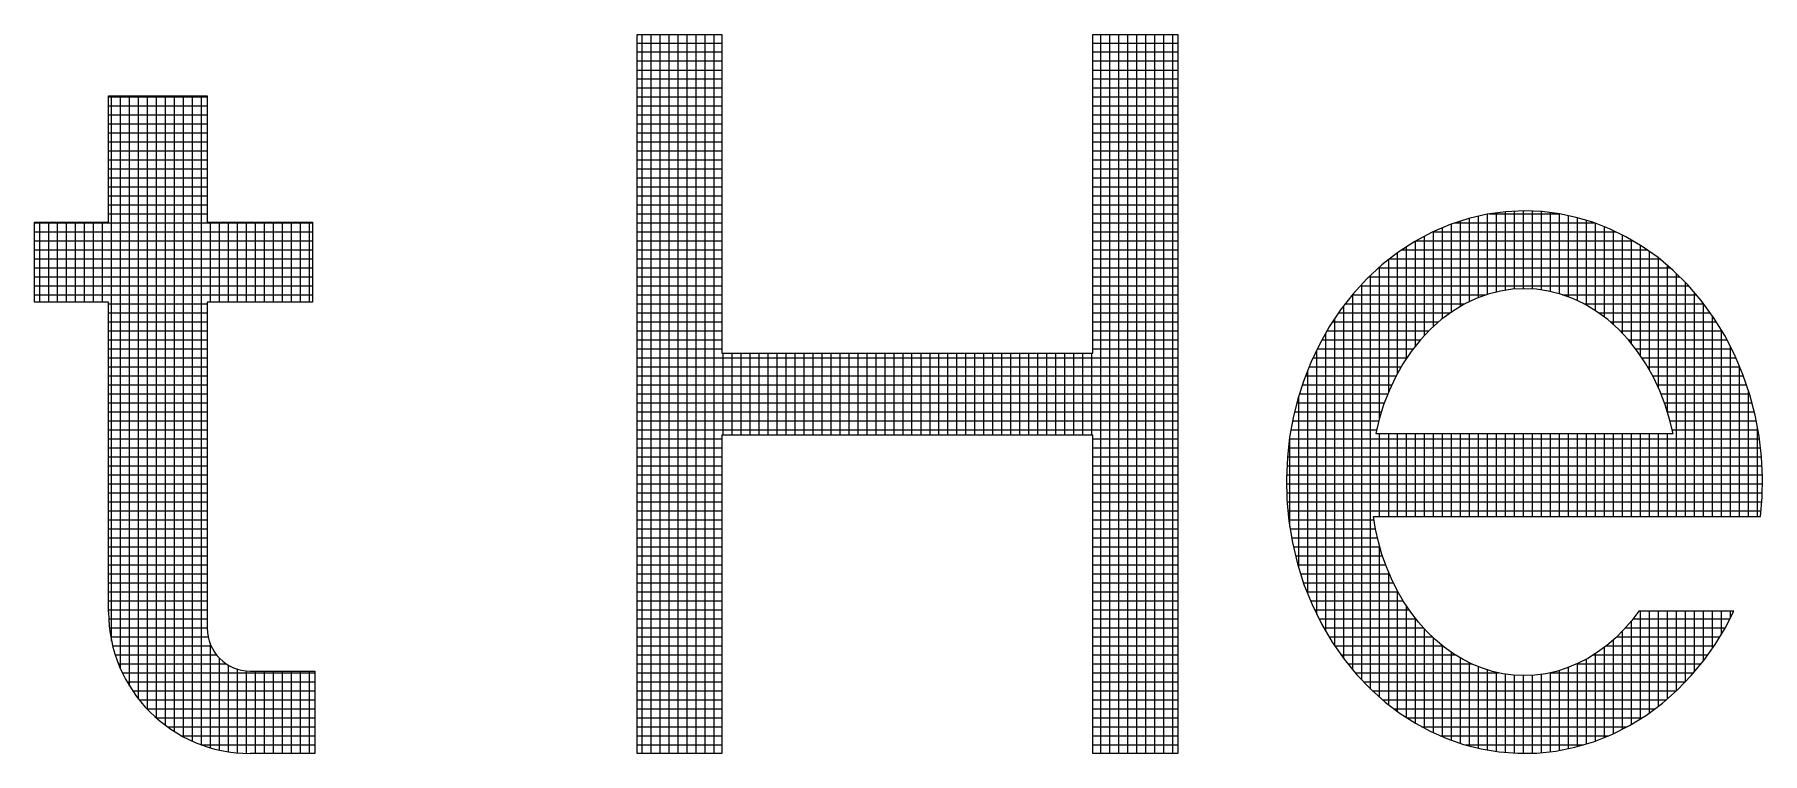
# Model space of a CAD drawing. Header units: inches. Extents: x 1009 to 1850, y 0 to 594.
# Drawn here: x 1724.308 to 1727.644, y 99.888 to 101.275 of the extents above; entities that cross this region are included whole.
import ezdxf

# ---------------------------------------------------------------- set-up
doc = ezdxf.new("R2010")
doc.units = ezdxf.units.IN
doc.header["$MEASUREMENT"] = 0
doc.layers.add('BG ÇÑ±¹Áö¿ª³\xad¹æ±â¼úÁÖ½ÄÈ¸»ç CI', color=7, linetype='Continuous')

msp = doc.modelspace()

# ---------------------------------------------------------------- linework, layer by layer
at = {"layer": 'BG ÇÑ±¹Áö¿ª³\xad¹æ±â¼úÁÖ½ÄÈ¸»ç CI', "color": 7, "linetype": 'Continuous', "lineweight": 25}
for p, q in [((1725.4717, 101.2754), (1725.6354, 101.2754)), ((1725.4717, 99.8879), (1725.4717, 101.2754)), ((1725.4717, 101.2591), (1725.6354, 101.2591)), ((1725.4814, 99.8879), (1725.4814, 101.2754)), ((1725.4988, 99.8879), (1725.4988, 101.2754)), ((1725.5161, 99.8879), (1725.5161, 101.2754)), ((1725.5335, 99.8879), (1725.5335, 101.2754)), ((1725.5509, 99.8879), (1725.5509, 101.2754)), ((1725.5682, 99.8879), (1725.5682, 101.2754)), ((1725.5856, 99.8879), (1725.5856, 101.2754)), ((1725.603, 99.8879), (1725.603, 101.2754)), ((1725.6203, 99.8879), (1725.6203, 101.2754)), ((1725.6354, 101.2754), (1725.6354, 100.6607)), ((1726.3515, 100.6607), (1726.3515, 101.2754)), ((1726.3515, 101.2754), (1726.5153, 101.2754)), ((1726.3515, 101.2591), (1726.5153, 101.2591)), ((1726.367, 99.8879), (1726.367, 101.2754)), ((1726.3844, 99.8879), (1726.3844, 101.2754)), ((1726.4017, 99.8879), (1726.4017, 101.2754)), ((1726.4191, 99.8879), (1726.4191, 101.2754)), ((1726.4365, 99.8879), (1726.4365, 101.2754)), ((1726.4538, 99.8879), (1726.4538, 101.2754)), ((1726.4712, 99.8879), (1726.4712, 101.2754)), ((1726.4885, 99.8879), (1726.4885, 101.2754)), ((1726.5059, 99.8879), (1726.5059, 101.2754)), ((1726.5153, 101.2754), (1726.5153, 99.8879)), ((1725.4717, 101.2418), (1725.6354, 101.2418)), ((1725.4717, 101.2244), (1725.6354, 101.2244)), ((1726.3515, 101.2418), (1726.5153, 101.2418)), ((1726.3515, 101.2244), (1726.5153, 101.2244)), ((1725.4717, 101.207), (1725.6354, 101.207)), ((1725.4717, 101.1897), (1725.6354, 101.1897)), ((1726.3515, 101.207), (1726.5153, 101.207)), ((1726.3515, 101.1897), (1726.5153, 101.1897)), ((1724.451, 100.9135), (1724.451, 101.1571)), ((1724.451, 101.1571), (1724.6414, 101.1571)), ((1724.4569, 100.1047), (1724.4569, 101.1571)), ((1724.4743, 100.0509), (1724.4743, 101.1571)), ((1724.4916, 100.0179), (1724.4916, 101.1571)), ((1724.509, 99.9929), (1724.509, 101.1571)), ((1724.5264, 99.9728), (1724.5264, 101.1571)), ((1724.5437, 99.9561), (1724.5437, 101.1571)), ((1724.5611, 99.942), (1724.5611, 101.1571)), ((1724.5785, 99.9301), (1724.5785, 101.1571)), ((1724.5958, 99.92), (1724.5958, 101.1571)), ((1724.6132, 99.9115), (1724.6132, 101.1571)), ((1724.6305, 99.9045), (1724.6305, 101.1571)), ((1724.6414, 101.1571), (1724.6414, 100.9135)), ((1725.4717, 101.1723), (1725.6354, 101.1723)), ((1726.3515, 101.1723), (1726.5153, 101.1723)), ((1724.451, 101.155), (1724.6414, 101.155)), ((1724.451, 101.1376), (1724.6414, 101.1376)), ((1725.4717, 101.155), (1725.6354, 101.155)), ((1725.4717, 101.1376), (1725.6354, 101.1376)), ((1726.3515, 101.155), (1726.5153, 101.155)), ((1726.3515, 101.1376), (1726.5153, 101.1376)), ((1724.451, 101.1202), (1724.6414, 101.1202)), ((1724.451, 101.1029), (1724.6414, 101.1029)), ((1725.4717, 101.1202), (1725.6354, 101.1202)), ((1725.4717, 101.1029), (1725.6354, 101.1029)), ((1726.3515, 101.1202), (1726.5153, 101.1202)), ((1726.3515, 101.1029), (1726.5153, 101.1029)), ((1724.451, 101.0855), (1724.6414, 101.0855)), ((1724.451, 101.0681), (1724.6414, 101.0681)), ((1725.4717, 101.0855), (1725.6354, 101.0855)), ((1725.4717, 101.0681), (1725.6354, 101.0681)), ((1726.3515, 101.0855), (1726.5153, 101.0855)), ((1726.3515, 101.0681), (1726.5153, 101.0681)), ((1724.451, 101.0508), (1724.6414, 101.0508)), ((1724.451, 101.0334), (1724.6414, 101.0334)), ((1725.4717, 101.0508), (1725.6354, 101.0508)), ((1725.4717, 101.0334), (1725.6354, 101.0334)), ((1726.3515, 101.0508), (1726.5153, 101.0508)), ((1726.3515, 101.0334), (1726.5153, 101.0334)), ((1724.451, 101.016), (1724.6414, 101.016)), ((1724.451, 100.9987), (1724.6414, 100.9987)), ((1725.4717, 101.016), (1725.6354, 101.016)), ((1725.4717, 100.9987), (1725.6354, 100.9987)), ((1726.3515, 101.016), (1726.5153, 101.016)), ((1726.3515, 100.9987), (1726.5153, 100.9987)), ((1724.451, 100.9813), (1724.6414, 100.9813)), ((1724.451, 100.9639), (1724.6414, 100.9639)), ((1725.4717, 100.9813), (1725.6354, 100.9813)), ((1725.4717, 100.9639), (1725.6354, 100.9639)), ((1726.3515, 100.9813), (1726.5153, 100.9813)), ((1726.3515, 100.9639), (1726.5153, 100.9639)), ((1724.451, 100.9466), (1724.6414, 100.9466)), ((1724.451, 100.9292), (1724.6414, 100.9292)), ((1725.4717, 100.9466), (1725.6354, 100.9466)), ((1725.4717, 100.9292), (1725.6354, 100.9292)), ((1726.3515, 100.9466), (1726.5153, 100.9466)), ((1726.3515, 100.9292), (1726.5153, 100.9292)), ((1727.1131, 100.9286), (1727.0773, 100.9205)), ((1727.0963, 100.7676), (1727.0963, 100.9248)), ((1727.1488, 100.9334), (1727.1131, 100.9286)), ((1727.1137, 100.7738), (1727.1137, 100.9287)), ((1727.1176, 100.9292), (1727.253, 100.9292)), ((1727.131, 100.7783), (1727.131, 100.931)), ((1727.1484, 100.7817), (1727.1484, 100.9334)), ((1727.1841, 100.935), (1727.1488, 100.9334)), ((1727.1658, 100.7839), (1727.1658, 100.9342)), ((1727.1831, 100.7847), (1727.1831, 100.935)), ((1727.2188, 100.9336), (1727.1841, 100.935)), ((1727.2005, 100.7841), (1727.2005, 100.9344)), ((1727.2179, 100.7822), (1727.2179, 100.9336)), ((1727.2524, 100.9293), (1727.2188, 100.9336)), ((1727.2352, 100.7792), (1727.2352, 100.9315)), ((1727.2849, 100.9225), (1727.2524, 100.9293)), ((1727.2526, 100.7748), (1727.2526, 100.9293)), ((1727.27, 100.7688), (1727.27, 100.9256)), ((1727.3169, 100.913), (1727.2849, 100.9225)), ((1727.2873, 100.7615), (1727.2873, 100.9218)), ((1724.3081, 100.7588), (1724.3081, 100.9135)), ((1724.3081, 100.9135), (1724.451, 100.9135)), ((1724.3081, 100.9119), (1724.8449, 100.9119)), ((1724.3081, 100.8945), (1724.8449, 100.8945)), ((1724.318, 100.7588), (1724.318, 100.9135)), ((1724.3354, 100.7588), (1724.3354, 100.9135)), ((1724.3527, 100.7588), (1724.3527, 100.9135)), ((1724.3701, 100.7588), (1724.3701, 100.9135)), ((1724.3874, 100.7588), (1724.3874, 100.9135)), ((1724.4048, 100.7588), (1724.4048, 100.9135)), ((1724.4222, 100.7588), (1724.4222, 100.9135)), ((1724.4395, 100.7588), (1724.4395, 100.9135)), ((1724.6414, 100.9135), (1724.8449, 100.9135)), ((1724.6479, 100.7588), (1724.6479, 100.9135)), ((1724.6653, 100.7588), (1724.6653, 100.9135)), ((1724.6826, 100.7588), (1724.6826, 100.9135)), ((1724.7, 100.7588), (1724.7, 100.9135)), ((1724.7174, 100.7588), (1724.7174, 100.9135)), ((1724.7347, 100.7588), (1724.7347, 100.9135)), ((1724.7521, 100.7588), (1724.7521, 100.9135)), ((1724.7695, 100.7588), (1724.7695, 100.9135)), ((1724.7868, 100.7588), (1724.7868, 100.9135)), ((1724.8042, 100.7588), (1724.8042, 100.9135)), ((1724.8216, 100.7588), (1724.8216, 100.9135)), ((1724.8389, 100.7588), (1724.8389, 100.9135)), ((1724.8449, 100.9135), (1724.8449, 100.7588)), ((1725.4717, 100.9119), (1725.6354, 100.9119)), ((1725.4717, 100.8945), (1725.6354, 100.8945)), ((1726.3515, 100.9119), (1726.5153, 100.9119)), ((1726.3515, 100.8945), (1726.5153, 100.8945)), ((1727.0069, 100.8942), (1726.973, 100.8761)), ((1727.0417, 100.909), (1727.0069, 100.8942)), ((1727.0076, 100.8945), (1727.3614, 100.8945)), ((1727.0095, 100.7122), (1727.0095, 100.8953)), ((1727.0268, 100.7272), (1727.0268, 100.9027)), ((1727.0773, 100.9205), (1727.0417, 100.909)), ((1727.0442, 100.7401), (1727.0442, 100.9098)), ((1727.0505, 100.9119), (1727.3197, 100.9119)), ((1727.0616, 100.7507), (1727.0616, 100.9154)), ((1727.0789, 100.7598), (1727.0789, 100.9209)), ((1727.3047, 100.7528), (1727.3047, 100.9166)), ((1727.3489, 100.9005), (1727.3169, 100.913)), ((1727.322, 100.7423), (1727.322, 100.911)), ((1727.3394, 100.7297), (1727.3394, 100.9042)), ((1727.3808, 100.885), (1727.3489, 100.9005)), ((1727.3568, 100.7152), (1727.3568, 100.8967)), ((1727.3741, 100.6984), (1727.3741, 100.8883)), ((1724.3081, 100.8771), (1724.8449, 100.8771)), ((1724.3081, 100.8598), (1724.8449, 100.8598)), ((1725.4717, 100.8771), (1725.6354, 100.8771)), ((1725.4717, 100.8598), (1725.6354, 100.8598)), ((1726.3515, 100.8771), (1726.5153, 100.8771)), ((1726.3515, 100.8598), (1726.5153, 100.8598)), ((1726.9405, 100.8549), (1726.9096, 100.8308)), ((1726.973, 100.8761), (1726.9405, 100.8549)), ((1726.9479, 100.8598), (1727.4217, 100.8598)), ((1726.9574, 100.6505), (1726.9574, 100.8659)), ((1726.9748, 100.6745), (1726.9748, 100.877)), ((1726.9749, 100.8771), (1727.3942, 100.8771)), ((1726.9921, 100.6948), (1726.9921, 100.8863)), ((1727.4122, 100.8665), (1727.3808, 100.885)), ((1727.3915, 100.6788), (1727.3915, 100.8787)), ((1727.4089, 100.6556), (1727.4089, 100.8685)), ((1727.4428, 100.8448), (1727.4122, 100.8665)), ((1727.4262, 100.6277), (1727.4262, 100.8565)), ((1724.3081, 100.8424), (1724.8449, 100.8424)), ((1724.3081, 100.825), (1724.8449, 100.825)), ((1725.4717, 100.8424), (1725.6354, 100.8424)), ((1725.4717, 100.825), (1725.6354, 100.825)), ((1726.3515, 100.8424), (1726.5153, 100.8424)), ((1726.3515, 100.825), (1726.5153, 100.825)), ((1726.9096, 100.8308), (1726.8807, 100.804)), ((1726.9034, 100.825), (1727.4663, 100.825)), ((1726.9053, 100.5356), (1726.9053, 100.8268)), ((1726.9227, 100.5857), (1726.9227, 100.841)), ((1726.9245, 100.8424), (1727.4456, 100.8424)), ((1726.94, 100.6216), (1726.94, 100.8546)), ((1727.4721, 100.8201), (1727.4428, 100.8448)), ((1727.4436, 100.5933), (1727.4436, 100.8441)), ((1727.461, 100.5467), (1727.461, 100.8295)), ((1724.3081, 100.8077), (1724.8449, 100.8077)), ((1724.3081, 100.7903), (1724.8449, 100.7903)), ((1725.4717, 100.8077), (1725.6354, 100.8077)), ((1725.4717, 100.7903), (1725.6354, 100.7903)), ((1726.3515, 100.8077), (1726.5153, 100.8077)), ((1726.3515, 100.7903), (1726.5153, 100.7903)), ((1726.8807, 100.804), (1726.854, 100.775)), ((1726.8681, 100.7903), (1727.5019, 100.7903)), ((1726.8706, 100.0299), (1726.8706, 100.793)), ((1726.8846, 100.8077), (1727.4847, 100.8077)), ((1726.8879, 100.0118), (1726.8879, 100.8107)), ((1727.5, 100.7925), (1727.4721, 100.8201)), ((1727.4783, 100.345), (1727.4783, 100.814)), ((1727.4957, 100.345), (1727.4957, 100.7968)), ((1727.526, 100.7622), (1727.5, 100.7925)), ((1724.3081, 100.7729), (1724.8449, 100.7729)), ((1724.451, 100.7588), (1724.3081, 100.7588)), ((1724.451, 100.1613), (1724.451, 100.7588)), ((1724.451, 100.7556), (1724.6414, 100.7556)), ((1724.8449, 100.7588), (1724.6414, 100.7588)), ((1724.6414, 100.7588), (1724.6414, 100.1298)), ((1725.4717, 100.7729), (1725.6354, 100.7729)), ((1725.4717, 100.7556), (1725.6354, 100.7556)), ((1726.3515, 100.7729), (1726.5153, 100.7729)), ((1726.3515, 100.7556), (1726.5153, 100.7556)), ((1726.854, 100.775), (1726.8298, 100.7439)), ((1726.8389, 100.7556), (1727.07, 100.7556)), ((1726.8525, 100.7729), (1727.1112, 100.7729)), ((1726.8532, 100.0495), (1726.8532, 100.7739)), ((1727.0684, 100.7548), (1727.0458, 100.7412)), ((1727.0916, 100.7659), (1727.0684, 100.7548)), ((1727.115, 100.7743), (1727.0916, 100.7659)), ((1727.1386, 100.7802), (1727.115, 100.7743)), ((1727.1619, 100.7837), (1727.1386, 100.7802)), ((1727.1848, 100.7848), (1727.1619, 100.7837)), ((1727.2078, 100.7837), (1727.1848, 100.7848)), ((1727.2311, 100.7802), (1727.2078, 100.7837)), ((1727.2546, 100.7743), (1727.2311, 100.7802)), ((1727.2781, 100.7659), (1727.2546, 100.7743)), ((1727.2585, 100.7729), (1727.5169, 100.7729)), ((1727.3013, 100.7548), (1727.2781, 100.7659)), ((1727.2997, 100.7556), (1727.5309, 100.7556)), ((1727.3238, 100.7412), (1727.3013, 100.7548)), ((1727.5131, 100.345), (1727.5131, 100.7774)), ((1727.55, 100.7295), (1727.526, 100.7622)), ((1727.5304, 100.345), (1727.5304, 100.7562)), ((1724.451, 100.7382), (1724.6414, 100.7382)), ((1725.4717, 100.7382), (1725.6354, 100.7382)), ((1726.3515, 100.7382), (1726.5153, 100.7382)), ((1726.8298, 100.7439), (1726.808, 100.7112)), ((1726.8185, 100.0957), (1726.8185, 100.727)), ((1726.826, 100.7382), (1727.0417, 100.7382)), ((1726.8358, 100.0708), (1726.8358, 100.7517)), ((1727.0241, 100.7252), (1727.0034, 100.7068)), ((1727.0458, 100.7412), (1727.0241, 100.7252)), ((1727.3456, 100.7252), (1727.3238, 100.7412)), ((1727.3279, 100.7382), (1727.5436, 100.7382)), ((1727.3662, 100.7068), (1727.3456, 100.7252)), ((1727.5478, 100.345), (1727.5478, 100.7324)), ((1727.5715, 100.6945), (1727.55, 100.7295)), ((1724.451, 100.7208), (1724.6414, 100.7208)), ((1724.451, 100.7035), (1724.6414, 100.7035)), ((1725.4717, 100.7208), (1725.6354, 100.7208)), ((1725.4717, 100.7035), (1725.6354, 100.7035)), ((1726.3515, 100.7208), (1726.5153, 100.7208)), ((1726.3515, 100.7035), (1726.5153, 100.7035)), ((1726.808, 100.7112), (1726.7889, 100.6774)), ((1726.8011, 100.124), (1726.8011, 100.699)), ((1726.8036, 100.7035), (1727.0003, 100.7035)), ((1726.8144, 100.7208), (1727.0192, 100.7208)), ((1727.0034, 100.7068), (1726.9841, 100.6862)), ((1727.3505, 100.7208), (1727.5553, 100.7208)), ((1727.3856, 100.6862), (1727.3662, 100.7068)), ((1727.3693, 100.7035), (1727.566, 100.7035)), ((1727.5651, 100.345), (1727.5651, 100.7048)), ((1727.5904, 100.6578), (1727.5715, 100.6945)), ((1724.451, 100.6861), (1724.6414, 100.6861)), ((1724.451, 100.6687), (1724.6414, 100.6687)), ((1725.4717, 100.6861), (1725.6354, 100.6861)), ((1725.4717, 100.6687), (1725.6354, 100.6687)), ((1725.6354, 100.6607), (1726.3515, 100.6607)), ((1725.6377, 100.5025), (1725.6377, 100.6607)), ((1725.6551, 100.5025), (1725.6551, 100.6607)), ((1725.6724, 100.5025), (1725.6724, 100.6607)), ((1725.6898, 100.5025), (1725.6898, 100.6607)), ((1725.7071, 100.5025), (1725.7071, 100.6607)), ((1725.7245, 100.5025), (1725.7245, 100.6607)), ((1725.7419, 100.5025), (1725.7419, 100.6607)), ((1725.7592, 100.5025), (1725.7592, 100.6607)), ((1725.7766, 100.5025), (1725.7766, 100.6607)), ((1725.794, 100.5025), (1725.794, 100.6607)), ((1725.8113, 100.5025), (1725.8113, 100.6607)), ((1725.8287, 100.5025), (1725.8287, 100.6607)), ((1725.8461, 100.5025), (1725.8461, 100.6607)), ((1725.8634, 100.5025), (1725.8634, 100.6607)), ((1725.8808, 100.5025), (1725.8808, 100.6607)), ((1725.8982, 100.5025), (1725.8982, 100.6607)), ((1725.9155, 100.5025), (1725.9155, 100.6607)), ((1725.9329, 100.5025), (1725.9329, 100.6607)), ((1725.9502, 100.5025), (1725.9502, 100.6607)), ((1725.9676, 100.5025), (1725.9676, 100.6607)), ((1725.985, 100.5025), (1725.985, 100.6607)), ((1726.0023, 100.5025), (1726.0023, 100.6607)), ((1726.0197, 100.5025), (1726.0197, 100.6607)), ((1726.0371, 100.5025), (1726.0371, 100.6607)), ((1726.0544, 100.5025), (1726.0544, 100.6607)), ((1726.0718, 100.5025), (1726.0718, 100.6607)), ((1726.0892, 100.5025), (1726.0892, 100.6607)), ((1726.1065, 100.5025), (1726.1065, 100.6607)), ((1726.1239, 100.5025), (1726.1239, 100.6607)), ((1726.1413, 100.5025), (1726.1413, 100.6607)), ((1726.1586, 100.5025), (1726.1586, 100.6607)), ((1726.176, 100.5025), (1726.176, 100.6607)), ((1726.1934, 100.5025), (1726.1934, 100.6607)), ((1726.2107, 100.5025), (1726.2107, 100.6607)), ((1726.2281, 100.5025), (1726.2281, 100.6607)), ((1726.2454, 100.5025), (1726.2454, 100.6607)), ((1726.2628, 100.5025), (1726.2628, 100.6607)), ((1726.2802, 100.5025), (1726.2802, 100.6607)), ((1726.2975, 100.5025), (1726.2975, 100.6607)), ((1726.3149, 100.5025), (1726.3149, 100.6607)), ((1726.3323, 100.5025), (1726.3323, 100.6607)), ((1726.3496, 100.5025), (1726.3496, 100.6607)), ((1726.3515, 100.6861), (1726.5153, 100.6861)), ((1726.3515, 100.6687), (1726.5153, 100.6687)), ((1726.7889, 100.6774), (1726.7724, 100.6426)), ((1726.7837, 100.1566), (1726.7837, 100.6665)), ((1726.7848, 100.6687), (1726.9702, 100.6687)), ((1726.7938, 100.6861), (1726.984, 100.6861)), ((1726.9663, 100.6638), (1726.9502, 100.6397)), ((1726.9841, 100.6862), (1726.9663, 100.6638)), ((1727.4034, 100.6638), (1727.3856, 100.6862)), ((1727.3857, 100.6861), (1727.5758, 100.6861)), ((1727.3994, 100.6687), (1727.5848, 100.6687)), ((1727.4195, 100.6397), (1727.4034, 100.6638)), ((1727.5825, 100.345), (1727.5825, 100.6731)), ((1727.6066, 100.6196), (1727.5904, 100.6578)), ((1724.451, 100.6514), (1724.6414, 100.6514)), ((1724.451, 100.634), (1724.6414, 100.634)), ((1725.4717, 100.6514), (1726.5153, 100.6514)), ((1725.4717, 100.634), (1726.5153, 100.634)), ((1726.7724, 100.6426), (1726.7586, 100.6074)), ((1726.7664, 100.1959), (1726.7664, 100.6272)), ((1726.7691, 100.634), (1726.947, 100.634)), ((1726.7766, 100.6514), (1726.958, 100.6514)), ((1726.9502, 100.6397), (1726.9359, 100.6142)), ((1727.4117, 100.6514), (1727.5931, 100.6514)), ((1727.4338, 100.6142), (1727.4195, 100.6397)), ((1727.4227, 100.634), (1727.6005, 100.634)), ((1727.5999, 100.345), (1727.5999, 100.6354)), ((1724.451, 100.6167), (1724.6414, 100.6167)), ((1724.451, 100.5993), (1724.6414, 100.5993)), ((1725.4717, 100.6167), (1726.5153, 100.6167)), ((1725.4717, 100.5993), (1726.5153, 100.5993)), ((1726.7586, 100.6074), (1726.7474, 100.572)), ((1726.756, 100.5993), (1726.9289, 100.5993)), ((1726.7622, 100.6167), (1726.9372, 100.6167)), ((1726.9359, 100.6142), (1726.9235, 100.5878)), ((1727.4324, 100.6167), (1727.6076, 100.6167)), ((1727.4462, 100.5878), (1727.4338, 100.6142)), ((1727.4408, 100.5993), (1727.6135, 100.5993)), ((1727.6199, 100.5803), (1727.6066, 100.6196)), ((1727.6172, 100.345), (1727.6172, 100.5881)), ((1724.451, 100.5819), (1724.6414, 100.5819)), ((1724.451, 100.5646), (1724.6414, 100.5646)), ((1725.4717, 100.5819), (1726.5153, 100.5819)), ((1725.4717, 100.5646), (1726.5153, 100.5646)), ((1726.7474, 100.572), (1726.7384, 100.5358)), ((1726.7455, 100.5646), (1726.9145, 100.5646)), ((1726.749, 100.246), (1726.749, 100.5772)), ((1726.7505, 100.5819), (1726.9212, 100.5819)), ((1726.913, 100.5606), (1726.9045, 100.533)), ((1726.9235, 100.5878), (1726.913, 100.5606)), ((1727.4567, 100.5606), (1727.4462, 100.5878)), ((1727.4484, 100.5819), (1727.6193, 100.5819)), ((1727.4551, 100.5646), (1727.624, 100.5646)), ((1727.4652, 100.533), (1727.4567, 100.5606)), ((1727.6303, 100.5405), (1727.6199, 100.5803)), ((1724.451, 100.5472), (1724.6414, 100.5472)), ((1724.451, 100.5298), (1724.6414, 100.5298)), ((1725.4717, 100.5472), (1726.5153, 100.5472)), ((1725.4717, 100.5298), (1726.5153, 100.5298)), ((1726.7384, 100.5358), (1726.7315, 100.498)), ((1726.7373, 100.5298), (1726.9037, 100.5298)), ((1726.7412, 100.5472), (1726.9089, 100.5472)), ((1726.9045, 100.533), (1726.8979, 100.5053)), ((1727.4608, 100.5472), (1727.6285, 100.5472)), ((1727.4718, 100.5053), (1727.4652, 100.533)), ((1727.4659, 100.5298), (1727.6323, 100.5298)), ((1727.6378, 100.5004), (1727.6303, 100.5405)), ((1724.451, 100.5125), (1724.6414, 100.5125)), ((1724.451, 100.4951), (1724.6414, 100.4951)), ((1725.4717, 100.5125), (1726.5153, 100.5125)), ((1725.4717, 100.4951), (1725.6354, 100.4951)), ((1726.3515, 100.5025), (1725.6354, 100.5025)), ((1725.6354, 100.5025), (1725.6354, 99.8879)), ((1726.3515, 99.8879), (1726.3515, 100.5025)), ((1726.3515, 100.4951), (1726.5153, 100.4951)), ((1726.7315, 100.498), (1726.7271, 100.4589)), ((1726.7312, 100.4951), (1727.6384, 100.4951)), ((1726.7317, 100.326), (1726.7317, 100.4987)), ((1726.7341, 100.5125), (1726.8996, 100.5125)), ((1726.8979, 100.5053), (1727.4718, 100.5053)), ((1726.9053, 100.345), (1726.9053, 100.5053)), ((1726.9227, 100.345), (1726.9227, 100.5053)), ((1726.94, 100.345), (1726.94, 100.5053)), ((1726.9574, 100.345), (1726.9574, 100.5053)), ((1726.9748, 100.345), (1726.9748, 100.5053)), ((1726.9921, 100.345), (1726.9921, 100.5053)), ((1727.0095, 100.345), (1727.0095, 100.5053)), ((1727.0268, 100.345), (1727.0268, 100.5053)), ((1727.0442, 100.345), (1727.0442, 100.5053)), ((1727.0616, 100.345), (1727.0616, 100.5053)), ((1727.0789, 100.345), (1727.0789, 100.5053)), ((1727.0963, 100.345), (1727.0963, 100.5053)), ((1727.1137, 100.345), (1727.1137, 100.5053)), ((1727.131, 100.345), (1727.131, 100.5053)), ((1727.1484, 100.345), (1727.1484, 100.5053)), ((1727.1658, 100.345), (1727.1658, 100.5053)), ((1727.1831, 100.345), (1727.1831, 100.5053)), ((1727.2005, 100.345), (1727.2005, 100.5053)), ((1727.2179, 100.345), (1727.2179, 100.5053)), ((1727.2352, 100.345), (1727.2352, 100.5053)), ((1727.2526, 100.345), (1727.2526, 100.5053)), ((1727.27, 100.345), (1727.27, 100.5053)), ((1727.2873, 100.345), (1727.2873, 100.5053)), ((1727.3047, 100.345), (1727.3047, 100.5053)), ((1727.322, 100.345), (1727.322, 100.5053)), ((1727.3394, 100.345), (1727.3394, 100.5053)), ((1727.3568, 100.345), (1727.3568, 100.5053)), ((1727.3741, 100.345), (1727.3741, 100.5053)), ((1727.3915, 100.345), (1727.3915, 100.5053)), ((1727.4089, 100.345), (1727.4089, 100.5053)), ((1727.4262, 100.345), (1727.4262, 100.5053)), ((1727.4436, 100.345), (1727.4436, 100.5053)), ((1727.461, 100.345), (1727.461, 100.5053)), ((1727.4701, 100.5125), (1727.6355, 100.5125)), ((1727.6346, 100.345), (1727.6346, 100.5173)), ((1727.6424, 100.4604), (1727.6378, 100.5004)), ((1724.451, 100.4777), (1724.6414, 100.4777)), ((1724.451, 100.4604), (1724.6414, 100.4604)), ((1725.4717, 100.4777), (1725.6354, 100.4777)), ((1725.4717, 100.4604), (1725.6354, 100.4604)), ((1726.3515, 100.4777), (1726.5153, 100.4777)), ((1726.3515, 100.4604), (1726.5153, 100.4604)), ((1726.7271, 100.4589), (1726.7253, 100.4186)), ((1726.7273, 100.4604), (1727.6424, 100.4604)), ((1726.7292, 100.4777), (1727.6404, 100.4777)), ((1727.6444, 100.421), (1727.6424, 100.4604)), ((1724.451, 100.443), (1724.6414, 100.443)), ((1724.451, 100.4256), (1724.6414, 100.4256)), ((1725.4717, 100.443), (1725.6354, 100.443)), ((1725.4717, 100.4256), (1725.6354, 100.4256)), ((1726.3515, 100.443), (1726.5153, 100.443)), ((1726.3515, 100.4256), (1726.5153, 100.4256)), ((1726.7256, 100.4256), (1727.6442, 100.4256)), ((1726.7264, 100.443), (1727.6433, 100.443)), ((1724.451, 100.4083), (1724.6414, 100.4083)), ((1724.451, 100.3909), (1724.6414, 100.3909)), ((1725.4717, 100.4083), (1725.6354, 100.4083)), ((1725.4717, 100.3909), (1725.6354, 100.3909)), ((1726.3515, 100.4083), (1726.5153, 100.4083)), ((1726.3515, 100.3909), (1726.5153, 100.3909)), ((1726.7253, 100.4186), (1726.7262, 100.3777)), ((1726.7255, 100.4083), (1727.6442, 100.4083)), ((1726.7259, 100.3909), (1727.6439, 100.3909)), ((1727.6437, 100.3824), (1727.6444, 100.421)), ((1724.451, 100.3736), (1724.6414, 100.3736)), ((1724.451, 100.3562), (1724.6414, 100.3562)), ((1725.4717, 100.3736), (1725.6354, 100.3736)), ((1725.4717, 100.3562), (1725.6354, 100.3562)), ((1726.3515, 100.3736), (1726.5153, 100.3736)), ((1726.3515, 100.3562), (1726.5153, 100.3562)), ((1726.7262, 100.3777), (1726.73, 100.3363)), ((1726.7265, 100.3736), (1727.643, 100.3736)), ((1726.7281, 100.3562), (1727.6416, 100.3562)), ((1727.6407, 100.345), (1727.6437, 100.3824)), ((1724.451, 100.3388), (1724.6414, 100.3388)), ((1724.451, 100.3215), (1724.6414, 100.3215)), ((1725.4717, 100.3388), (1725.6354, 100.3388)), ((1725.4717, 100.3215), (1725.6354, 100.3215)), ((1726.3515, 100.3388), (1726.5153, 100.3388)), ((1726.3515, 100.3215), (1726.5153, 100.3215)), ((1726.7297, 100.3388), (1726.8941, 100.3388)), ((1726.73, 100.3363), (1726.7367, 100.295)), ((1726.7324, 100.3215), (1726.8971, 100.3215)), ((1726.8972, 100.3206), (1726.8931, 100.345)), ((1726.8931, 100.345), (1727.6407, 100.345)), ((1724.451, 100.3041), (1724.6414, 100.3041)), ((1725.4717, 100.3041), (1725.6354, 100.3041)), ((1726.3515, 100.3041), (1726.5153, 100.3041)), ((1726.7352, 100.3041), (1726.901, 100.3041)), ((1726.7367, 100.295), (1726.7465, 100.254)), ((1726.9028, 100.2962), (1726.8972, 100.3206)), ((1726.9098, 100.272), (1726.9028, 100.2962)), ((1724.451, 100.2867), (1724.6414, 100.2867)), ((1724.451, 100.2694), (1724.6414, 100.2694)), ((1725.4717, 100.2867), (1725.6354, 100.2867)), ((1725.4717, 100.2694), (1725.6354, 100.2694)), ((1726.3515, 100.2867), (1726.5153, 100.2867)), ((1726.3515, 100.2694), (1726.5153, 100.2694)), ((1726.7387, 100.2867), (1726.9055, 100.2867)), ((1726.7428, 100.2694), (1726.9107, 100.2694)), ((1726.9053, 99.9963), (1726.9053, 100.2876)), ((1726.9182, 100.2482), (1726.9098, 100.272)), ((1724.451, 100.252), (1724.6414, 100.252)), ((1724.451, 100.2346), (1724.6414, 100.2346)), ((1725.4717, 100.252), (1725.6354, 100.252)), ((1725.4717, 100.2346), (1725.6354, 100.2346)), ((1726.3515, 100.252), (1726.5153, 100.252)), ((1726.3515, 100.2346), (1726.5153, 100.2346)), ((1726.7465, 100.254), (1726.7592, 100.2139)), ((1726.7471, 100.252), (1726.9168, 100.252)), ((1726.7526, 100.2346), (1726.9239, 100.2346)), ((1726.928, 100.225), (1726.9182, 100.2482)), ((1726.9227, 99.9817), (1726.9227, 100.2375)), ((1726.9391, 100.2025), (1726.928, 100.225)), ((1724.451, 100.2173), (1724.6414, 100.2173)), ((1724.451, 100.1999), (1724.6414, 100.1999)), ((1725.4717, 100.2173), (1725.6354, 100.2173)), ((1725.4717, 100.1999), (1725.6354, 100.1999)), ((1726.3515, 100.2173), (1726.5153, 100.2173)), ((1726.3515, 100.1999), (1726.5153, 100.1999)), ((1726.7581, 100.2173), (1726.9318, 100.2173)), ((1726.7592, 100.2139), (1726.7747, 100.1751)), ((1726.7648, 100.1999), (1726.9406, 100.1999)), ((1726.9516, 100.181), (1726.9391, 100.2025)), ((1726.94, 99.9686), (1726.94, 100.2009)), ((1724.451, 100.1825), (1724.6414, 100.1825)), ((1724.451, 100.1652), (1724.6414, 100.1652)), ((1725.4717, 100.1825), (1725.6354, 100.1825)), ((1725.4717, 100.1652), (1725.6354, 100.1652)), ((1726.3515, 100.1825), (1726.5153, 100.1825)), ((1726.3515, 100.1652), (1726.5153, 100.1652)), ((1726.7717, 100.1825), (1726.9507, 100.1825)), ((1726.7747, 100.1751), (1726.7929, 100.1379)), ((1726.7796, 100.1652), (1726.9622, 100.1652)), ((1726.9653, 100.1605), (1726.9516, 100.181)), ((1726.9574, 99.9569), (1726.9574, 100.1723)), ((1726.9801, 100.1414), (1726.9653, 100.1605)), ((1727.4056, 100.1622), (1727.3919, 100.1442)), ((1727.5891, 100.1622), (1727.4056, 100.1622)), ((1727.4089, 99.9547), (1727.4089, 100.1622)), ((1727.4262, 99.9662), (1727.4262, 100.1622)), ((1727.4436, 99.9791), (1727.4436, 100.1622)), ((1727.461, 99.9933), (1727.461, 100.1622)), ((1727.4783, 100.0087), (1727.4783, 100.1622)), ((1727.4957, 100.0263), (1727.4957, 100.1622)), ((1727.5131, 100.0453), (1727.5131, 100.1622)), ((1727.5304, 100.0663), (1727.5304, 100.1622)), ((1727.5478, 100.0907), (1727.5478, 100.1622)), ((1727.5651, 100.118), (1727.5651, 100.1622)), ((1727.5723, 100.1298), (1727.5891, 100.1622)), ((1727.5825, 100.1496), (1727.5825, 100.1622)), ((1724.4513, 100.1478), (1724.6414, 100.1478)), ((1724.4527, 100.1304), (1724.6414, 100.1304)), ((1725.4717, 100.1478), (1725.6354, 100.1478)), ((1725.4717, 100.1304), (1725.6354, 100.1304)), ((1726.3515, 100.1478), (1726.5153, 100.1478)), ((1726.3515, 100.1304), (1726.5153, 100.1304)), ((1726.7881, 100.1478), (1726.9751, 100.1478)), ((1726.7929, 100.1379), (1726.8137, 100.1026)), ((1726.7973, 100.1304), (1726.9899, 100.1304)), ((1726.9748, 99.9458), (1726.9748, 100.1483)), ((1726.9959, 100.1237), (1726.9801, 100.1414)), ((1726.9921, 99.9365), (1726.9921, 100.1279)), ((1727.0126, 100.1075), (1726.9959, 100.1237)), ((1727.377, 100.1272), (1727.361, 100.1112)), ((1727.3741, 99.9348), (1727.3741, 100.1243)), ((1727.3919, 100.1442), (1727.377, 100.1272)), ((1727.3799, 100.1304), (1727.5726, 100.1304)), ((1727.3915, 99.944), (1727.3915, 100.1438)), ((1727.3946, 100.1478), (1727.5816, 100.1478)), ((1727.553, 100.0981), (1727.5723, 100.1298)), ((1724.4553, 100.1131), (1724.6431, 100.1131)), ((1724.459, 100.0957), (1724.6488, 100.0957)), ((1724.6479, 99.8988), (1724.6479, 100.0977)), ((1725.4717, 100.1131), (1725.6354, 100.1131)), ((1725.4717, 100.0957), (1725.6354, 100.0957)), ((1726.3515, 100.1131), (1726.5153, 100.1131)), ((1726.3515, 100.0957), (1726.5153, 100.0957)), ((1726.8075, 100.1131), (1727.0069, 100.1131)), ((1726.8137, 100.1026), (1726.8366, 100.0697)), ((1726.8185, 100.0957), (1727.0268, 100.0957)), ((1727.0095, 99.9277), (1727.0095, 100.1106)), ((1727.03, 100.093), (1727.0126, 100.1075)), ((1727.0268, 99.9201), (1727.0268, 100.0957)), ((1727.048, 100.0802), (1727.03, 100.093)), ((1727.344, 100.0964), (1727.326, 100.0831)), ((1727.3394, 99.9188), (1727.3394, 100.093)), ((1727.343, 100.0957), (1727.5514, 100.0957)), ((1727.361, 100.1112), (1727.344, 100.0964)), ((1727.3568, 99.926), (1727.3568, 100.1075)), ((1727.3629, 100.1131), (1727.5621, 100.1131)), ((1727.5313, 100.0674), (1727.553, 100.0981)), ((1724.4639, 100.0784), (1724.6593, 100.0784)), ((1724.4701, 100.061), (1724.678, 100.061)), ((1724.6653, 99.8943), (1724.6653, 100.0716)), ((1724.6826, 99.8911), (1724.6826, 100.0581)), ((1725.4717, 100.0784), (1725.6354, 100.0784)), ((1725.4717, 100.061), (1725.6354, 100.061)), ((1726.3515, 100.0784), (1726.5153, 100.0784)), ((1726.3515, 100.061), (1726.5153, 100.061)), ((1726.8306, 100.0784), (1727.0511, 100.0784)), ((1726.8366, 100.0697), (1726.8615, 100.0393)), ((1726.8438, 100.061), (1727.0828, 100.061)), ((1727.0442, 99.9133), (1727.0442, 100.0829)), ((1727.0665, 100.0691), (1727.048, 100.0802)), ((1727.0616, 99.9073), (1727.0616, 100.0721)), ((1727.0852, 100.0598), (1727.0665, 100.0691)), ((1727.0789, 99.9023), (1727.0789, 100.0629)), ((1727.1041, 100.0522), (1727.0852, 100.0598)), ((1727.0963, 99.8979), (1727.0963, 100.0553)), ((1727.2875, 100.0612), (1727.2674, 100.0528)), ((1727.287, 100.061), (1727.526, 100.061)), ((1727.2873, 99.9013), (1727.2873, 100.0611)), ((1727.3071, 100.0713), (1727.2875, 100.0612)), ((1727.3047, 99.9064), (1727.3047, 100.0701)), ((1727.326, 100.0831), (1727.3071, 100.0713)), ((1727.3184, 100.0784), (1727.5391, 100.0784)), ((1727.322, 99.9119), (1727.322, 100.0806)), ((1727.507, 100.038), (1727.5313, 100.0674)), ((1724.4776, 100.0436), (1724.8495, 100.0436)), ((1724.4867, 100.0263), (1724.8495, 100.0263)), ((1724.7, 99.889), (1724.7, 100.0505)), ((1724.7174, 99.888), (1724.7174, 100.0471)), ((1724.7244, 100.0468), (1724.8495, 100.0468)), ((1724.7347, 99.8879), (1724.7347, 100.0468)), ((1724.7521, 99.8879), (1724.7521, 100.0468)), ((1724.7695, 99.8879), (1724.7695, 100.0468)), ((1724.7868, 99.8879), (1724.7868, 100.0468)), ((1724.8042, 99.8879), (1724.8042, 100.0468)), ((1724.8216, 99.8879), (1724.8216, 100.0468)), ((1724.8389, 99.8879), (1724.8389, 100.0468)), ((1724.8495, 100.0468), (1724.8495, 99.8879)), ((1725.4717, 100.0436), (1725.6354, 100.0436)), ((1725.4717, 100.0263), (1725.6354, 100.0263)), ((1726.3515, 100.0436), (1726.5153, 100.0436)), ((1726.3515, 100.0263), (1726.5153, 100.0263)), ((1726.858, 100.0436), (1727.1349, 100.0436)), ((1726.8615, 100.0393), (1726.8881, 100.0116)), ((1726.874, 100.0263), (1727.4956, 100.0263)), ((1727.1233, 100.0462), (1727.1041, 100.0522)), ((1727.1137, 99.8945), (1727.1137, 100.0492)), ((1727.1431, 100.0418), (1727.1233, 100.0462)), ((1727.131, 99.8917), (1727.131, 100.0445)), ((1727.1634, 100.0391), (1727.1431, 100.0418)), ((1727.1484, 99.8899), (1727.1484, 100.0411)), ((1727.1841, 100.0381), (1727.1634, 100.0391)), ((1727.1658, 99.8886), (1727.1658, 100.039)), ((1727.1831, 99.8882), (1727.1831, 100.0381)), ((1727.205, 100.039), (1727.1841, 100.0381)), ((1727.2005, 99.8885), (1727.2005, 100.0388)), ((1727.2259, 100.0417), (1727.205, 100.039)), ((1727.2179, 99.8895), (1727.2179, 100.0406)), ((1727.2468, 100.0463), (1727.2259, 100.0417)), ((1727.2346, 100.0436), (1727.5116, 100.0436)), ((1727.2352, 99.8914), (1727.2352, 100.0438)), ((1727.2674, 100.0528), (1727.2468, 100.0463)), ((1727.2526, 99.8939), (1727.2526, 100.0482)), ((1727.27, 99.8973), (1727.27, 100.0539)), ((1727.4804, 100.0105), (1727.507, 100.038)), ((1724.4974, 100.0089), (1724.8495, 100.0089)), ((1724.5101, 99.9915), (1724.8495, 99.9915)), ((1725.4717, 100.0089), (1725.6354, 100.0089)), ((1725.4717, 99.9915), (1725.6354, 99.9915)), ((1726.3515, 100.0089), (1726.5153, 100.0089)), ((1726.3515, 99.9915), (1726.5153, 99.9915)), ((1726.8881, 100.0116), (1726.9159, 99.9868)), ((1726.8911, 100.0089), (1727.4786, 100.0089)), ((1726.9107, 99.9915), (1727.4589, 99.9915)), ((1727.4515, 99.985), (1727.4804, 100.0105)), ((1724.5251, 99.9742), (1724.8495, 99.9742)), ((1724.5429, 99.9568), (1724.8495, 99.9568)), ((1725.4717, 99.9742), (1725.6354, 99.9742)), ((1725.4717, 99.9568), (1725.6354, 99.9568)), ((1726.3515, 99.9742), (1726.5153, 99.9742)), ((1726.3515, 99.9568), (1726.5153, 99.9568)), ((1726.9159, 99.9868), (1726.9448, 99.9649)), ((1726.9326, 99.9742), (1727.4369, 99.9742)), ((1726.9448, 99.9649), (1726.9743, 99.946)), ((1726.9575, 99.9568), (1727.4122, 99.9568)), ((1727.3879, 99.9417), (1727.4206, 99.962)), ((1727.4206, 99.962), (1727.4515, 99.985)), ((1724.5646, 99.9394), (1724.8495, 99.9394)), ((1724.592, 99.9221), (1724.8495, 99.9221)), ((1725.4717, 99.9394), (1725.6354, 99.9394)), ((1725.4717, 99.9221), (1725.6354, 99.9221)), ((1726.3515, 99.9394), (1726.5153, 99.9394)), ((1726.3515, 99.9221), (1726.5153, 99.9221)), ((1726.9743, 99.946), (1727.0042, 99.93)), ((1726.9866, 99.9394), (1727.3833, 99.9394)), ((1727.0042, 99.93), (1727.035, 99.9165)), ((1727.0223, 99.9221), (1727.3476, 99.9221)), ((1727.3183, 99.9104), (1727.3537, 99.9245)), ((1727.3537, 99.9245), (1727.3879, 99.9417)), ((1724.63, 99.9047), (1724.8495, 99.9047)), ((1724.8495, 99.8879), (1724.7244, 99.8879)), ((1725.4717, 99.9047), (1725.6354, 99.9047)), ((1725.6354, 99.8879), (1725.4717, 99.8879)), ((1726.3515, 99.9047), (1726.5153, 99.9047)), ((1726.5153, 99.8879), (1726.3515, 99.8879)), ((1727.035, 99.9165), (1727.0674, 99.9052)), ((1727.0674, 99.9052), (1727.1012, 99.8966)), ((1727.0695, 99.9047), (1727.2989, 99.9047)), ((1727.1012, 99.8966), (1727.1362, 99.8908)), ((1727.1362, 99.8908), (1727.1721, 99.8881)), ((1727.1721, 99.8881), (1727.2086, 99.8886)), ((1727.2086, 99.8886), (1727.2454, 99.8924)), ((1727.2454, 99.8924), (1727.2821, 99.8997)), ((1727.2821, 99.8997), (1727.3183, 99.9104))]:
    msp.add_line(p, q, dxfattribs=at)
for centre, radius in [((1724.7244, 100.1613), 0.2735), ((1724.7244, 100.1298), 0.083)]:
    msp.add_arc(centre, radius, 180, 270, dxfattribs=at)

doc.saveas('drawing.dxf')
